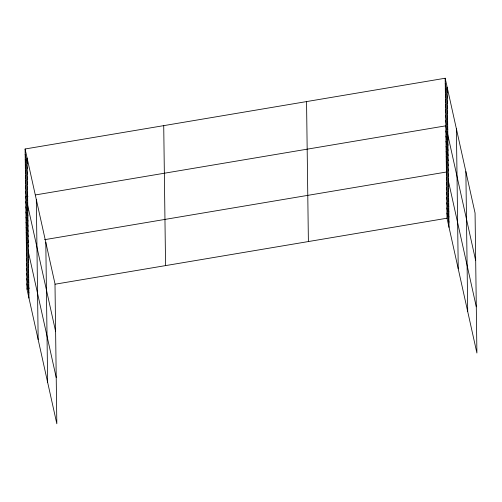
<?xml version="1.0" encoding="UTF-8"?>
<svg xmlns="http://www.w3.org/2000/svg" width="502" height="502" viewBox="0 0 502 502"><rect width="100%" height="100%" fill="white"/><g stroke="black" fill="none" stroke-linecap="round" stroke-linejoin="round"><path stroke-width="0.75" d="M25.1 148.987L54.988 283.793L56.826 423.763L26.939 288.951L25.1 148.987L445.174 78.237L475.061 213.049L476.9 353.013L447.012 218.207L445.174 78.237M28.012 196.188L25.727 196.577L55.609 331.383M35.629 194.908L445.801 125.826L475.683 260.638M28.62 242.378L26.336 242.767L56.218 377.573M44.615 239.686L446.403 172.017L476.291 306.822M26.939 288.951L29.223 288.568M55.12 284.207L447.012 218.207M445.243 83.527L447.269 92.675M445.312 88.816L447.338 97.959M445.381 94.1L447.407 103.249M445.45 99.39L447.477 108.539M445.519 104.673L447.552 113.822M445.588 109.963L447.621 119.112M445.657 115.253L447.69 124.402M445.732 120.536L447.759 129.685M445.864 130.959L447.897 140.108M445.933 136.092L447.96 145.241M446.002 141.225L448.029 150.374M446.071 146.358L448.098 155.501M446.134 151.485L448.167 160.634M446.203 156.618L448.23 165.767M446.272 161.751L448.299 170.9M446.341 166.884L448.368 176.033M446.473 177.15L448.499 186.298M446.542 182.282L448.568 191.431M446.611 187.409L448.637 196.558M446.673 192.542L448.706 201.691M446.742 197.675L448.769 206.824M446.811 202.808L448.838 211.957M446.88 207.941L448.907 217.09M446.943 213.074L448.976 222.223M25.169 154.277L27.196 163.426M25.238 159.561L27.265 168.71M25.307 164.851L27.334 173.999M25.376 170.134L27.409 179.283M25.445 175.424L27.478 184.573M25.514 180.714L27.547 189.863M25.589 185.997L27.616 195.146M25.658 191.287L27.685 200.436M25.79 201.71L27.823 210.859M25.859 206.837L27.886 215.985M25.928 211.969L27.955 221.118M25.997 217.102L28.024 226.251M26.066 222.235L28.093 231.384M26.129 227.368L28.156 236.517M26.198 232.501L28.225 241.65M26.267 237.634L28.294 246.783M26.399 247.894L28.432 257.043M26.468 253.027L28.495 262.176M26.537 258.16L28.564 267.309M26.606 263.293L28.633 272.442M26.669 268.426L28.702 277.575M26.738 273.559L28.765 282.708M26.807 278.692L28.834 287.841M26.876 283.818L28.903 292.967M465.869 171.577L467.707 311.547M456.393 128.857L458.238 268.821M447.2 87.386L449.039 227.356M306.546 101.586L308.391 241.55M163.721 125.638L165.566 265.608M45.795 242.328L47.634 382.292M36.32 199.601L38.165 339.572M27.127 158.136L28.972 298.1"/></g></svg>
